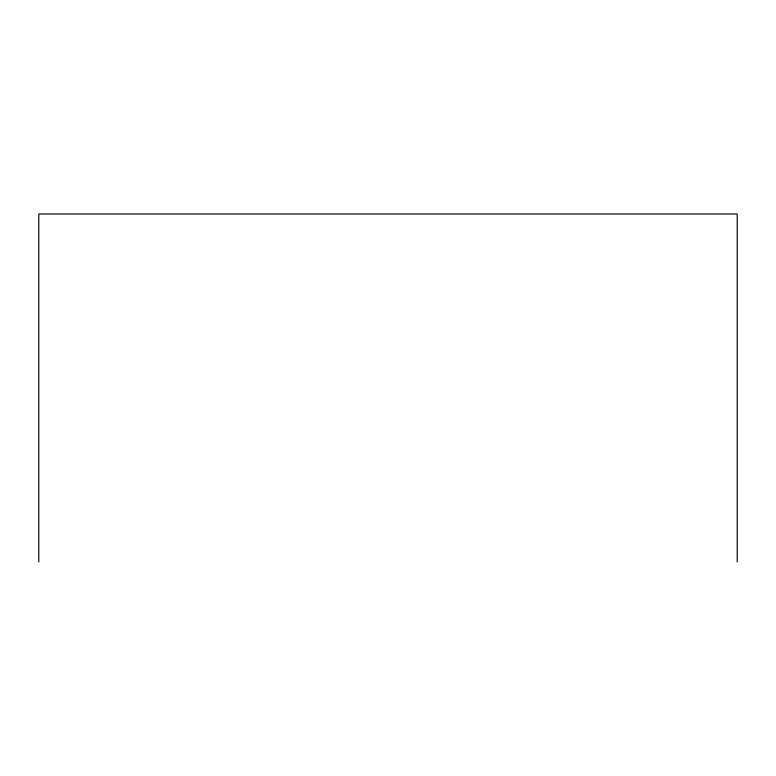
<?xml version="1.0" encoding="UTF-8"?>
<svg xmlns="http://www.w3.org/2000/svg" width="776" height="776" viewBox="0 0 776 776"><rect width="100%" height="100%" fill="white"/><g stroke="black" fill="none" stroke-linecap="round" stroke-linejoin="round"><path stroke-width="1.16" d="M737.2 562.018L737.2 213.982L38.8 213.982L38.8 562.018"/></g></svg>
